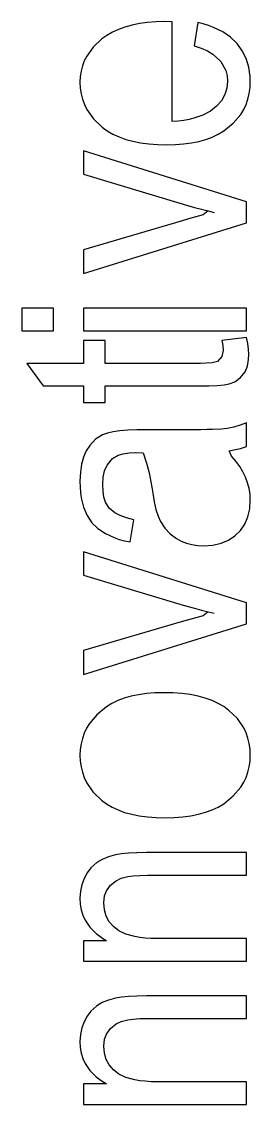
# Model space of a CAD drawing. Extents: x 0 to 8, y 0 to 11.5.
# Drawn here: x 2.971 to 3.585, y 3.222 to 6.132 of the extents above; entities that cross this region are included whole.
import ezdxf

# ---------------------------------------------------------------- set-up
doc = ezdxf.new("R2010")
doc.units = 0
doc.layers.add('WHITE', color=7, linetype='CONTINUOUS')

msp = doc.modelspace()

# ---------------------------------------------------------------- linework, layer by layer
at = {"layer": 'WHITE', "linetype": 'CONTINUOUS'}
for p, q in [((3.231203, 6.1113), (3.215003, 6.1038)), ((3.248703, 6.1176), (3.231203, 6.1113)), ((3.267603, 6.1228), (3.248703, 6.1176)), ((3.287703, 6.126801), (3.267603, 6.1228)), ((3.309103, 6.129701), (3.287703, 6.126801)), ((3.331803, 6.131401), (3.309103, 6.129701)), ((3.355803, 6.132), (3.331803, 6.131401)), ((3.375603, 6.1316), (3.355803, 6.132)), ((3.375603, 5.8636), (3.375603, 6.1316)), ((3.444003, 6.1299), (3.434503, 6.0673)), ((3.459103, 6.1261), (3.444003, 6.1299)), ((3.473403, 6.1217), (3.459103, 6.1261)), ((3.486903, 6.1167), (3.473403, 6.1217)), ((3.511204, 6.1047), (3.486903, 6.1167)), ((3.186303, 6.0854), (3.163203, 6.0636)), ((3.200003, 6.0952), (3.186303, 6.0854)), ((3.215003, 6.1038), (3.200003, 6.0952)), ((3.532203, 6.0902), (3.511204, 6.1047)), ((3.549703, 6.0732), (3.532203, 6.0902)), ((3.163203, 6.0636), (3.145903, 6.0394)), ((3.434503, 6.0673), (3.453403, 6.0608)), ((3.453403, 6.0608), (3.470003, 6.0533)), ((3.470003, 6.0533), (3.484403, 6.0448)), ((3.563803, 6.054), (3.549703, 6.0732)), ((3.574404, 6.0329), (3.563803, 6.054)), ((3.139403, 6.0265), (3.134303, 6.013)), ((3.145903, 6.0394), (3.139403, 6.0265)), ((3.484403, 6.0448), (3.506603, 6.0246)), ((3.506603, 6.0246), (3.519903, 6.0004)), ((3.581403, 6.0098), (3.574404, 6.0329)), ((3.130703, 5.999), (3.128504, 5.9843)), ((3.134303, 6.013), (3.130703, 5.999)), ((3.519903, 6.0004), (3.523303, 5.9867)), ((3.585003, 5.9848), (3.581403, 6.0098)), ((3.128504, 5.9843), (3.127804, 5.9692)), ((3.127804, 5.9692), (3.128504, 5.9532)), ((3.524403, 5.972), (3.522503, 5.9533)), ((3.523303, 5.9867), (3.524403, 5.972)), ((3.584703, 5.955), (3.585403, 5.9716)), ((3.585403, 5.9716), (3.585003, 5.9848)), ((3.128504, 5.9532), (3.130804, 5.938)), ((3.130804, 5.938), (3.134403, 5.9233)), ((3.522503, 5.9533), (3.517003, 5.935801)), ((3.579004, 5.924), (3.582504, 5.9392)), ((3.582504, 5.9392), (3.584703, 5.955)), ((3.134403, 5.9233), (3.139603, 5.9093)), ((3.139603, 5.9093), (3.146203, 5.8959)), ((3.507703, 5.9196), (3.494703, 5.9048)), ((3.517003, 5.935801), (3.507703, 5.9196)), ((3.567503, 5.8959), (3.574003, 5.9096)), ((3.574003, 5.9096), (3.579004, 5.924)), ((3.146203, 5.8959), (3.163803, 5.871)), ((3.457803, 5.8805), (3.434003, 5.8722)), ((3.478103, 5.8914), (3.457803, 5.8805)), ((3.494703, 5.9048), (3.478103, 5.8914)), ((3.539603, 5.859), (3.559703, 5.8829)), ((3.559703, 5.8829), (3.567503, 5.8959)), ((3.163803, 5.871), (3.187403, 5.8486)), ((3.391503, 5.8648), (3.375603, 5.8636)), ((3.406603, 5.8666), (3.391503, 5.8648)), ((3.420703, 5.869101), (3.406603, 5.8666)), ((3.434003, 5.8722), (3.420703, 5.869101)), ((3.514003, 5.8383), (3.539603, 5.859)), ((3.187403, 5.8486), (3.201303, 5.8386)), ((3.201303, 5.8386), (3.216503, 5.8298)), ((3.216503, 5.8298), (3.233103, 5.8221)), ((3.233103, 5.8221), (3.251003, 5.8157)), ((3.465903, 5.8155), (3.483203, 5.8219)), ((3.483203, 5.8219), (3.499203, 5.8295)), ((3.499203, 5.8295), (3.514003, 5.8383)), ((3.251003, 5.8157), (3.270203, 5.8104)), ((3.270203, 5.8104), (3.290703, 5.8062)), ((3.290703, 5.8062), (3.312603, 5.8033)), ((3.312603, 5.8033), (3.335803, 5.8015)), ((3.335803, 5.8015), (3.360303, 5.801)), ((3.360303, 5.801), (3.384003, 5.8015)), ((3.384003, 5.8015), (3.406303, 5.8033)), ((3.406303, 5.8033), (3.427403, 5.8062)), ((3.427403, 5.8062), (3.447303, 5.8103)), ((3.447303, 5.8103), (3.465903, 5.8155)), ((3.575503, 5.647901), (3.137703, 5.784501)), ((3.137703, 5.7845), (3.137703, 5.7218)), ((3.137703, 5.7218), (3.404803, 5.6417)), ((3.575503, 5.5912), (3.575503, 5.647901)), ((3.404803, 5.6417), (3.435703, 5.6328)), ((3.435703, 5.6328), (3.454603, 5.6276)), ((3.454603, 5.6276), (3.472003, 5.6232)), ((3.472003, 5.6232), (3.458903, 5.612401)), ((3.472003, 5.623199), (3.488103, 5.619399)), ((3.399903, 5.5962), (3.137703, 5.519001)), ((3.137703, 5.4547), (3.575503, 5.5912)), ((3.419603, 5.601901), (3.399903, 5.5962)), ((3.439303, 5.607301), (3.419603, 5.601901)), ((3.458903, 5.612401), (3.439303, 5.607301)), ((3.137703, 5.519001), (3.137703, 5.4547)), ((2.971203, 5.3615), (2.971203, 5.3009)), ((3.056503, 5.3615), (2.971203, 5.3615)), ((3.056503, 5.3009), (3.056503, 5.3615)), ((3.137703, 5.3615), (3.137703, 5.3009)), ((3.575503, 5.3615), (3.137703, 5.3615)), ((3.575503, 5.3009), (3.575503, 5.3615)), ((2.971203, 5.3009), (3.056503, 5.3009)), ((3.137703, 5.3009), (3.575503, 5.3009)), ((3.195402, 5.274899), (3.137702, 5.274899)), ((3.137702, 5.274899), (3.137702, 5.213499)), ((3.195402, 5.213499), (3.195402, 5.274899)), ((3.574702, 5.283199), (3.509103, 5.274899)), ((3.509103, 5.274899), (3.511103, 5.261499)), ((3.578302, 5.266999), (3.574702, 5.283199)), ((3.512003, 5.248099), (3.509103, 5.231799)), ((3.511103, 5.261499), (3.512003, 5.248099)), ((3.580502, 5.251899), (3.578302, 5.266999)), ((3.581302, 5.237799), (3.580502, 5.251899)), ((3.137702, 5.213499), (2.984802, 5.213499)), ((2.984802, 5.213499), (3.029302, 5.152899)), ((3.451402, 5.213499), (3.195402, 5.213499)), ((3.465902, 5.213798), (3.451402, 5.213499)), ((3.483002, 5.215198), (3.465902, 5.213798)), ((3.497202, 5.218898), (3.483002, 5.215198)), ((3.509102, 5.231798), (3.497202, 5.218898)), ((3.577402, 5.206399), (3.580702, 5.224299)), ((3.580702, 5.224299), (3.581302, 5.237799)), ((3.559302, 5.175199), (3.571302, 5.191199)), ((3.571302, 5.191199), (3.577402, 5.206399)), ((3.029302, 5.152899), (3.137702, 5.152899)), ((3.137702, 5.152899), (3.137702, 5.108399)), ((3.195402, 5.108399), (3.195402, 5.152899)), ((3.195402, 5.152899), (3.447302, 5.152899)), ((3.447302, 5.152899), (3.461202, 5.152999)), ((3.461202, 5.152999), (3.474102, 5.153299)), ((3.474102, 5.153299), (3.496602, 5.154299)), ((3.496602, 5.154299), (3.514902, 5.156099)), ((3.514902, 5.156099), (3.528902, 5.158599)), ((3.528902, 5.158599), (3.543502, 5.163899)), ((3.543502, 5.163899), (3.559302, 5.175199)), ((3.137702, 5.108399), (3.195402, 5.108399)), ((3.280102, 5.034497), (3.256201, 5.033697)), ((3.293102, 5.034597), (3.280102, 5.034497)), ((3.392102, 5.034597), (3.293102, 5.034597)), ((3.414201, 5.034697), (3.392102, 5.034597)), ((3.434401, 5.034797), (3.414201, 5.034697)), ((3.452801, 5.034997), (3.434401, 5.034797)), ((3.469202, 5.035397), (3.452801, 5.034997)), ((3.483802, 5.035797), (3.469202, 5.035397)), ((3.507102, 5.036997), (3.483802, 5.035797)), ((3.522902, 5.038497), (3.507102, 5.036997)), ((3.540802, 5.041997), (3.522902, 5.038497)), ((3.558301, 5.047097), (3.540802, 5.041997)), ((3.575501, 5.053997), (3.558301, 5.047097)), ((3.575502, 4.990498), (3.575502, 5.053998)), ((3.169902, 5.009397), (3.153902, 4.992396)), ((3.188202, 5.021196), (3.169902, 5.009397)), ((3.201602, 5.026196), (3.188202, 5.021196)), ((3.217002, 5.029497), (3.201602, 5.026196)), ((3.235202, 5.031997), (3.217002, 5.029497)), ((3.256201, 5.033697), (3.235202, 5.031997)), ((3.144602, 4.978096), (3.137202, 4.961397)), ((3.153902, 4.992396), (3.144602, 4.978096)), ((3.528302, 4.978898), (3.541402, 4.980798)), ((3.534802, 4.964398), (3.528302, 4.978898)), ((3.541402, 4.980798), (3.559402, 4.984898)), ((3.559402, 4.984898), (3.575502, 4.990498)), ((3.137202, 4.961397), (3.132002, 4.942296)), ((3.200502, 4.939697), (3.215202, 4.957497)), ((3.215202, 4.957497), (3.230302, 4.966397)), ((3.230302, 4.966397), (3.243602, 4.970397)), ((3.243602, 4.970397), (3.259602, 4.972797)), ((3.259602, 4.972797), (3.278301, 4.973598)), ((3.278301, 4.973598), (3.297201, 4.973197)), ((3.297201, 4.973197), (3.306801, 4.945697)), ((3.546602, 4.950498), (3.534802, 4.964398)), ((3.556902, 4.936398), (3.546602, 4.950498)), ((3.128902, 4.920796), (3.127802, 4.896896)), ((3.132002, 4.942296), (3.128902, 4.920796)), ((3.190102, 4.907497), (3.194002, 4.924797)), ((3.194002, 4.924797), (3.200502, 4.939697)), ((3.306801, 4.945697), (3.312701, 4.922497)), ((3.312701, 4.922497), (3.315501, 4.909397)), ((3.565502, 4.921898), (3.556902, 4.936398)), ((3.572702, 4.907298), (3.565502, 4.921898)), ((3.127802, 4.896896), (3.128202, 4.881196)), ((3.188802, 4.887797), (3.190102, 4.907497)), ((3.315501, 4.909397), (3.318201, 4.895397)), ((3.318201, 4.895397), (3.320701, 4.880397)), ((3.578202, 4.892398), (3.572702, 4.907298)), ((3.582202, 4.877198), (3.578202, 4.892398)), ((3.128202, 4.881196), (3.129402, 4.866296)), ((3.129402, 4.866296), (3.131402, 4.852296)), ((3.189702, 4.869997), (3.188802, 4.887797)), ((3.192301, 4.854297), (3.189702, 4.869997)), ((3.320701, 4.880397), (3.323201, 4.864398)), ((3.323201, 4.864398), (3.327101, 4.841197)), ((3.584602, 4.861798), (3.582202, 4.877198)), ((3.585402, 4.846198), (3.584602, 4.861798)), ((3.131402, 4.852296), (3.137702, 4.826696)), ((3.196602, 4.840797), (3.192301, 4.854297)), ((3.206402, 4.824397), (3.196602, 4.840797)), ((3.327101, 4.841197), (3.331902, 4.820797)), ((3.583702, 4.822398), (3.585402, 4.846198)), ((3.137702, 4.826696), (3.147302, 4.804397)), ((3.147302, 4.804397), (3.160002, 4.785397)), ((3.221601, 4.811597), (3.206402, 4.824397)), ((3.235502, 4.804397), (3.221601, 4.811597)), ((3.252501, 4.798397), (3.235502, 4.804397)), ((3.331902, 4.820797), (3.337502, 4.803197)), ((3.337502, 4.803197), (3.344002, 4.788297)), ((3.578702, 4.800898), (3.583702, 4.822398)), ((3.160002, 4.785397), (3.176102, 4.769397)), ((3.272501, 4.793397), (3.252501, 4.798397)), ((3.262601, 4.733697), (3.272501, 4.793397)), ((3.344002, 4.788297), (3.355501, 4.770397)), ((3.558702, 4.764497), (3.570402, 4.781497)), ((3.570402, 4.781497), (3.578702, 4.800898)), ((3.176102, 4.769397), (3.196102, 4.755897)), ((3.196102, 4.755897), (3.219902, 4.745097)), ((3.219902, 4.745097), (3.233201, 4.740597)), ((3.355501, 4.770397), (3.369801, 4.755197)), ((3.369801, 4.755197), (3.386902, 4.742697)), ((3.526402, 4.738197), (3.543802, 4.749697)), ((3.543802, 4.749697), (3.558702, 4.764497)), ((3.233201, 4.740597), (3.247401, 4.736797)), ((3.247401, 4.736797), (3.262601, 4.733697)), ((3.386902, 4.742697), (3.399902, 4.735697)), ((3.399902, 4.735697), (3.413802, 4.730297)), ((3.413802, 4.730297), (3.428502, 4.726497)), ((3.428502, 4.726497), (3.444102, 4.724097)), ((3.444102, 4.724097), (3.460502, 4.723397)), ((3.460502, 4.723397), (3.484802, 4.724997)), ((3.484802, 4.724997), (3.506802, 4.729997)), ((3.506802, 4.729997), (3.526402, 4.738197)), ((3.575503, 4.5703), (3.137703, 4.7069)), ((3.137703, 4.706899), (3.137703, 4.644199)), ((3.137703, 4.644199), (3.404803, 4.564099)), ((3.575503, 4.5137), (3.575503, 4.5703)), ((3.404803, 4.564099), (3.435703, 4.555199)), ((3.435703, 4.555199), (3.454603, 4.550099)), ((3.454603, 4.550099), (3.472003, 4.545599)), ((3.472003, 4.545599), (3.458903, 4.5348)), ((3.472003, 4.545599), (3.488103, 4.541799)), ((3.399903, 4.5186), (3.137703, 4.4414)), ((3.137703, 4.3771), (3.575503, 4.5137)), ((3.419603, 4.5244), (3.399903, 4.5186)), ((3.439303, 4.5297), (3.419603, 4.5244)), ((3.458903, 4.5348), (3.439303, 4.5297)), ((3.137703, 4.4414), (3.137703, 4.3771)), ((3.229701, 4.306997), (3.213701, 4.299297)), ((3.246901, 4.313597), (3.229701, 4.306997)), ((3.265402, 4.318897), (3.246901, 4.313597)), ((3.285202, 4.323097), (3.265402, 4.318897)), ((3.306201, 4.326097), (3.285202, 4.323097)), ((3.328501, 4.327797), (3.306201, 4.326097)), ((3.352102, 4.328397), (3.328501, 4.327797)), ((3.377501, 4.327897), (3.352102, 4.328397)), ((3.401501, 4.326097), (3.377501, 4.327897)), ((3.424001, 4.323196), (3.401501, 4.326097)), ((3.445001, 4.319097), (3.424001, 4.323196)), ((3.464501, 4.313796), (3.445001, 4.319097)), ((3.482501, 4.307396), (3.464501, 4.313796)), ((3.499101, 4.299797), (3.482501, 4.307396)), ((3.199002, 4.290297), (3.173402, 4.269197)), ((3.213701, 4.299297), (3.199002, 4.290297)), ((3.514101, 4.290997), (3.499101, 4.299797)), ((3.527701, 4.280996), (3.514101, 4.290997)), ((3.550501, 4.258697), (3.527701, 4.280996)), ((3.173402, 4.269197), (3.153501, 4.245398)), ((3.567601, 4.233797), (3.550501, 4.258697)), ((3.145601, 4.232697), (3.139201, 4.219398)), ((3.153501, 4.245398), (3.145601, 4.232697)), ((3.574002, 4.220296), (3.567601, 4.233797)), ((3.579002, 4.206296), (3.574002, 4.220296)), ((3.130701, 4.190998), (3.128501, 4.175898)), ((3.134201, 4.205498), (3.130701, 4.190998)), ((3.139201, 4.219398), (3.134201, 4.205498)), ((3.582502, 4.191596), (3.579002, 4.206296)), ((3.584702, 4.176197), (3.582502, 4.191596)), ((3.128501, 4.175898), (3.127801, 4.160198)), ((3.585402, 4.160197), (3.584702, 4.176197)), ((3.127801, 4.160198), (3.128501, 4.144298)), ((3.128501, 4.144298), (3.130701, 4.129097)), ((3.582502, 4.129397), (3.584702, 4.144497)), ((3.584702, 4.144497), (3.585402, 4.160197)), ((3.130701, 4.129097), (3.134201, 4.114398)), ((3.134201, 4.114398), (3.139201, 4.100398)), ((3.574002, 4.100898), (3.579002, 4.114798)), ((3.579002, 4.114798), (3.582502, 4.129397)), ((3.139201, 4.100398), (3.145601, 4.086997)), ((3.145601, 4.086997), (3.162702, 4.062098)), ((3.539601, 4.050998), (3.559701, 4.074798)), ((3.559701, 4.074798), (3.567502, 4.087498)), ((3.567502, 4.087498), (3.574002, 4.100898)), ((3.162702, 4.062098), (3.185502, 4.039698)), ((3.513901, 4.029998), (3.539601, 4.050998)), ((3.185502, 4.039698), (3.199002, 4.029697)), ((3.199002, 4.029697), (3.213901, 4.020897)), ((3.213901, 4.020897), (3.230201, 4.013197)), ((3.482701, 4.013398), (3.499001, 4.021098)), ((3.499001, 4.021098), (3.513901, 4.029998)), ((3.230201, 4.013197), (3.247802, 4.006698)), ((3.247802, 4.006698), (3.266802, 4.001498)), ((3.266802, 4.001498), (3.287202, 3.997298)), ((3.287202, 3.997298), (3.309002, 3.994398)), ((3.309002, 3.994398), (3.332102, 3.992598)), ((3.332102, 3.992598), (3.356601, 3.992098)), ((3.356601, 3.992098), (3.381001, 3.992598)), ((3.381001, 3.992598), (3.404101, 3.994398)), ((3.404101, 3.994398), (3.425801, 3.997398)), ((3.425801, 3.997398), (3.446101, 4.001498)), ((3.446101, 4.001498), (3.465101, 4.006898)), ((3.465101, 4.006898), (3.482701, 4.013398)), ((3.173, 3.871897), (3.1574, 3.857597)), ((3.1873, 3.880497), (3.173, 3.871897)), ((3.204, 3.887397), (3.1873, 3.880497)), ((3.2233, 3.892597), (3.204, 3.887397)), ((3.2394, 3.895197), (3.2233, 3.892597)), ((3.2586, 3.896997), (3.2394, 3.895197)), ((3.2809, 3.898097), (3.2586, 3.896997)), ((3.3063, 3.898497), (3.2809, 3.898097)), ((3.5755, 3.898497), (3.3063, 3.898497)), ((3.5755, 3.837897), (3.5755, 3.898497)), ((3.1475, 3.844397), (3.1391, 3.829097)), ((3.1574, 3.857597), (3.1475, 3.844397)), ((3.1329, 3.812297), (3.1291, 3.794597)), ((3.1391, 3.829097), (3.1329, 3.812297)), ((3.2098, 3.811197), (3.2246, 3.823096)), ((3.2246, 3.823096), (3.2383, 3.829596)), ((3.2383, 3.829596), (3.2561, 3.834197)), ((3.2561, 3.834197), (3.2711, 3.836197)), ((3.2711, 3.836197), (3.2887, 3.837497)), ((3.2887, 3.837497), (3.3089, 3.837897)), ((3.3089, 3.837897), (3.5755, 3.837897)), ((3.1291, 3.794597), (3.1278, 3.775797)), ((3.194099, 3.782697), (3.1991, 3.795797)), ((3.1991, 3.795797), (3.2098, 3.811197)), ((3.1278, 3.775797), (3.1287, 3.759797)), ((3.1287, 3.759797), (3.1313, 3.744597)), ((3.191699, 3.763297), (3.194099, 3.782697)), ((3.1933, 3.744697), (3.191699, 3.763297)), ((3.1313, 3.744597), (3.1357, 3.730197)), ((3.1357, 3.730197), (3.1419, 3.716697)), ((3.1981, 3.727897), (3.1933, 3.744697)), ((3.2062, 3.712897), (3.1981, 3.727897)), ((3.1419, 3.716697), (3.1545, 3.697897)), ((3.1545, 3.697897), (3.1711, 3.681197)), ((3.2175, 3.699597), (3.2062, 3.712897)), ((3.2321, 3.688097), (3.2175, 3.699597)), ((3.1711, 3.681197), (3.1844, 3.671097)), ((3.1844, 3.671097), (3.1995, 3.661797)), ((3.2512, 3.679197), (3.2321, 3.688097)), ((3.2749, 3.672797), (3.2512, 3.679197)), ((3.2885, 3.670497), (3.2749, 3.672797)), ((3.3032, 3.668897), (3.2885, 3.670497)), ((3.3191, 3.667897), (3.3032, 3.668897)), ((3.3361, 3.667597), (3.3191, 3.667897)), ((3.5755, 3.667597), (3.3361, 3.667597)), ((3.5755, 3.606997), (3.5755, 3.667597)), ((3.1995, 3.661797), (3.1377, 3.661797)), ((3.1377, 3.661797), (3.1377, 3.606997)), ((3.1377, 3.606997), (3.5755, 3.606997)), ((3.1873, 3.495496), (3.173, 3.486896)), ((3.204, 3.502397), (3.1873, 3.495496)), ((3.2233, 3.507596), (3.204, 3.502397)), ((3.2394, 3.510196), (3.2233, 3.507596)), ((3.2586, 3.511996), (3.2394, 3.510196)), ((3.2809, 3.513097), (3.2586, 3.511996)), ((3.3063, 3.513396), (3.2809, 3.513097)), ((3.5755, 3.513396), (3.3063, 3.513396)), ((3.5755, 3.452796), (3.5755, 3.513396)), ((3.1574, 3.472496), (3.1475, 3.459397)), ((3.173, 3.486896), (3.1574, 3.472496)), ((3.1391, 3.444097), (3.1329, 3.427297)), ((3.1475, 3.459397), (3.1391, 3.444097)), ((3.2098, 3.426196), (3.2246, 3.438096)), ((3.2246, 3.438096), (3.2383, 3.444596)), ((3.2383, 3.444596), (3.2561, 3.449196)), ((3.2561, 3.449196), (3.2711, 3.451196)), ((3.2711, 3.451196), (3.2887, 3.452396)), ((3.2887, 3.452396), (3.3089, 3.452796)), ((3.3089, 3.452796), (3.5755, 3.452796)), ((3.1291, 3.409497), (3.1278, 3.390797)), ((3.1329, 3.427297), (3.1291, 3.409497)), ((3.1941, 3.397596), (3.1991, 3.410796)), ((3.1991, 3.410796), (3.2098, 3.426196)), ((3.1278, 3.390797), (3.1287, 3.374797)), ((3.1917, 3.378196), (3.1941, 3.397596)), ((3.1933, 3.359696), (3.1917, 3.378196)), ((3.1287, 3.374797), (3.1313, 3.359597)), ((3.1313, 3.359597), (3.1357, 3.345197)), ((3.1981, 3.342896), (3.1933, 3.359696)), ((3.1357, 3.345197), (3.1419, 3.331597)), ((3.1419, 3.331597), (3.1545, 3.312897)), ((3.2062, 3.327796), (3.1981, 3.342896)), ((3.2175, 3.314596), (3.2062, 3.327796)), ((3.1545, 3.312897), (3.1711, 3.296097)), ((3.1711, 3.296097), (3.1844, 3.285997)), ((3.2321, 3.303097), (3.2175, 3.314596)), ((3.2512, 3.294096), (3.2321, 3.303097)), ((3.2749, 3.287696), (3.2512, 3.294096)), ((3.1995, 3.276797), (3.1377, 3.276797)), ((3.1377, 3.276797), (3.1377, 3.221997)), ((3.1844, 3.285997), (3.1995, 3.276797)), ((3.2885, 3.285496), (3.2749, 3.287696)), ((3.3032, 3.283896), (3.2885, 3.285496)), ((3.3191, 3.282896), (3.3032, 3.283896)), ((3.3361, 3.282597), (3.3191, 3.282896)), ((3.5755, 3.282597), (3.3361, 3.282597)), ((3.5755, 3.221997), (3.5755, 3.282597)), ((3.1377, 3.221997), (3.5755, 3.221997))]:
    msp.add_line(p, q, dxfattribs=at)

doc.saveas('drawing.dxf')
